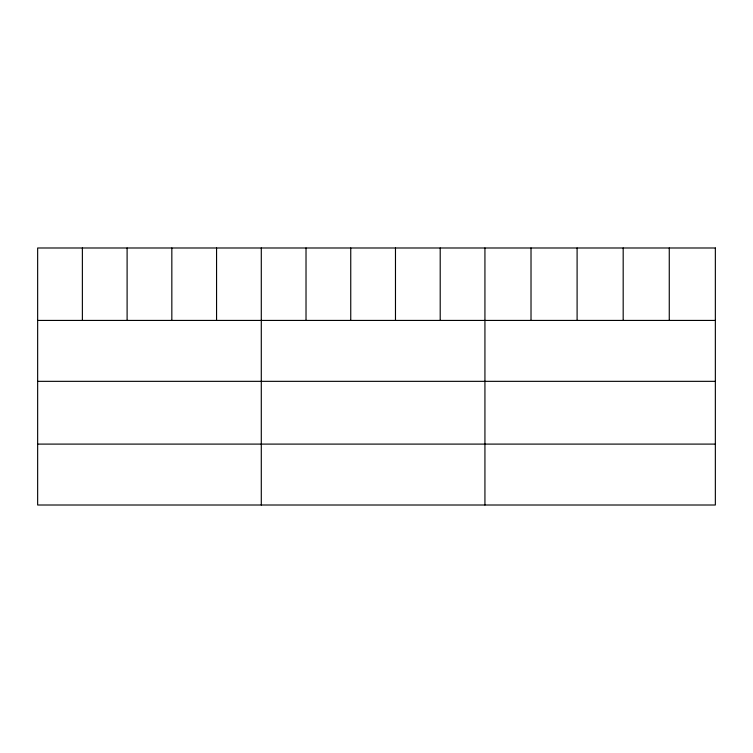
<?xml version="1.0" encoding="UTF-8"?>
<svg xmlns="http://www.w3.org/2000/svg" width="753" height="753" viewBox="0 0 753 753"><rect width="100%" height="100%" fill="white"/><g stroke="black" fill="none" stroke-linecap="round" stroke-linejoin="round"><path stroke-width="1.13" d="M37.65 320.43L715.35 320.43M37.65 381.338L715.35 381.338M37.65 444.101L715.35 444.101M669.266 247.991L669.266 320.43M623.183 247.991L623.183 320.43M577.099 247.991L577.099 320.43M531.016 247.991L531.016 320.43M484.932 247.991L484.932 505.009M440.204 247.991L440.204 320.43M395.476 247.991L395.476 320.43M350.747 247.991L350.747 320.43M306.019 247.991L306.019 320.43M261.291 247.991L261.291 505.009M216.563 247.991L216.563 320.43M171.835 247.991L171.835 320.43M127.106 247.991L127.106 320.43M82.378 247.991L82.378 320.43M715.35 247.991L37.65 247.991L37.65 505.009L715.35 505.009L715.35 247.991"/></g></svg>
